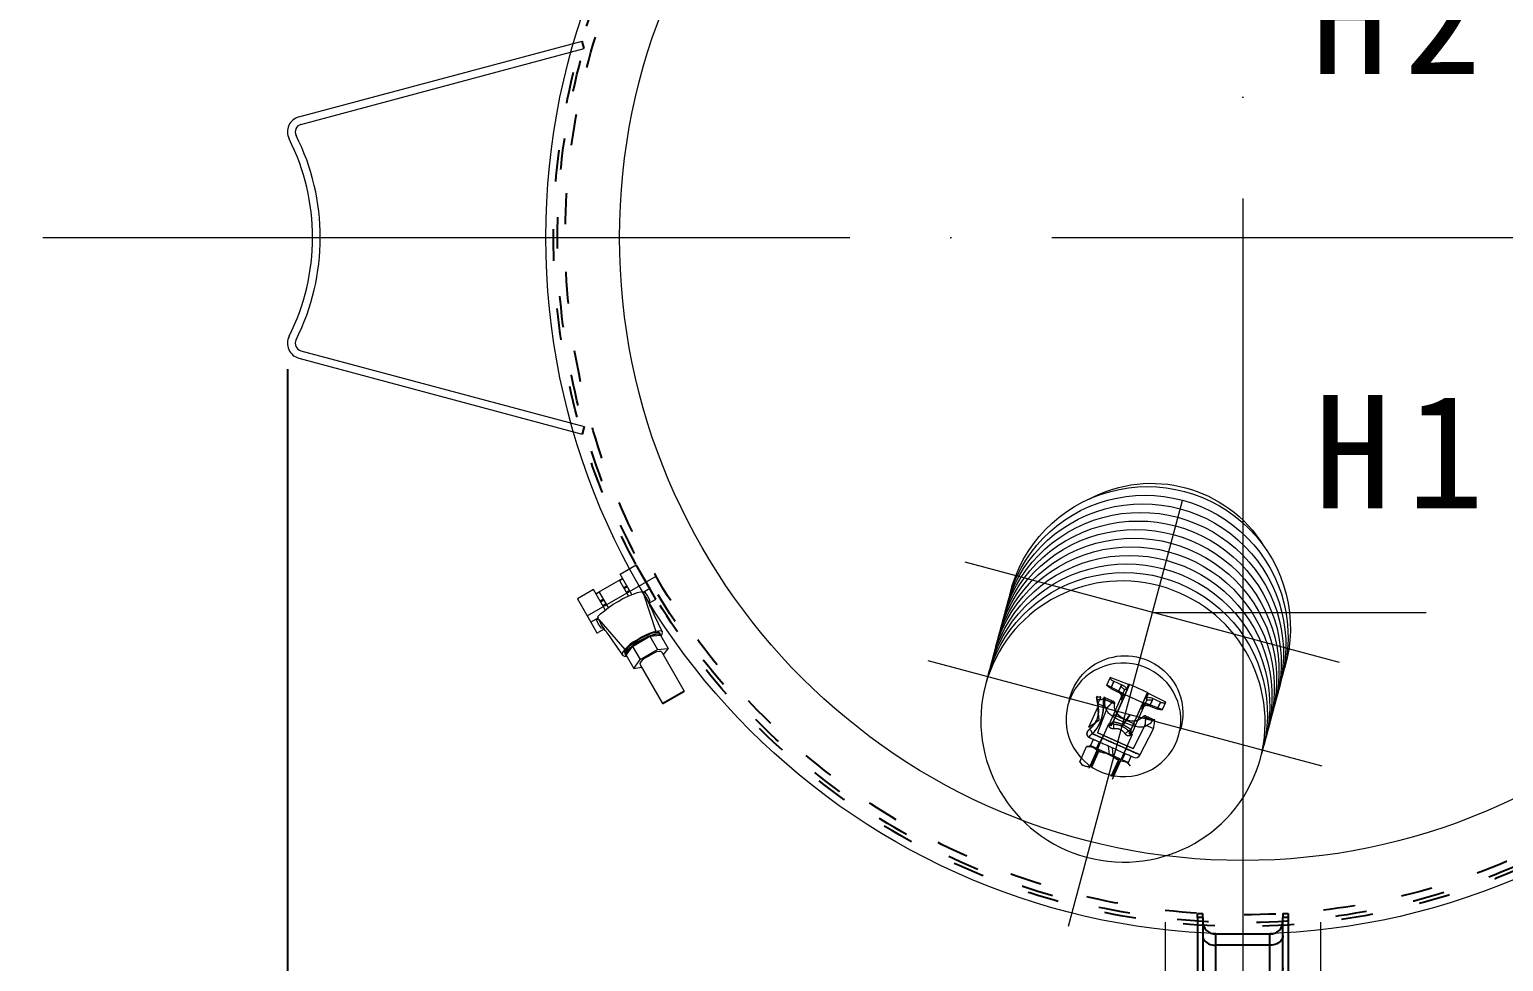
# Model space of a CAD drawing. Header units: millimetres. Extents: x 89051 to 218395, y -330386 to -125649.
# Drawn here: x 90001 to 90571, y -128764 to -128403 of the extents above; entities that cross this region are included whole.
import ezdxf

# ---------------------------------------------------------------- set-up
doc = ezdxf.new("R2010")
doc.units = ezdxf.units.MM
doc.header["$LTSCALE"] = 13
for name, pattern in [('1 实线', [0]), ('ACAD_ISO03W100', [1.18, 0.47, -0.71]), ('ACAD_ISO04W100', [30, 24, -3, 0, -3]), ('CENTER', [50.8, 31.75, -6.35, 6.35, -6.35]), ('HIDDEN', [9.525, 6.35, -3.175])]:
    doc.linetypes.add(name, pattern=pattern)
doc.layers.get('0').update_dxf_attribs({"color": 1, "linetype": 'CENTER'})
for name, color, linetype in [('CORE', 5, 'Continuous'), ('PDF_Visible (ANSI)', 7, 'Continuous'), ('PDF_Visible Narrow (ANSI)', 7, 'Continuous'), ('几何体', 7, 'Continuous'), ('粗实线', 4, 'Continuous')]:
    doc.layers.add(name, color=color, linetype=linetype)
doc.layers.add('图层1', color=1, linetype='CENTER', lineweight=13)
doc.layers.add('标注、文本', color=3, linetype='Continuous', lineweight=25)
doc.styles.get("Standard").update_dxf_attribs({"font": 'gbenor.shx', "bigfont": 'gbcbig.shx'})
doc.dimstyles.new('1-15', dxfattribs={"dimscale": 20, "dimtxt": 3.5, "dimasz": 2, "dimexe": 1.5, "dimexo": 0.5, "dimgap": 0.5, "dimtad": 1, "dimtoh": 1, "dimdec": 1, "dimdsep": 46, "dimtxsty": 'Standard', "dimcen": 2.5, "dimclrd": 3, "dimclre": 3, "dimclrt": 3, "dimadec": 0, "dimazin": 2, "dimtfac": 1, "dimtdec": 1, "dimtmove": 0, "dimatfit": 2, "dimfxl": 1, "dimarcsym": 0})

# ---------------------------------------------------------------- blocks, each defined once
blk = doc.blocks.new('*D520')
at = {"layer": 'Defpoints', "color": 0, "transparency": 16777216}
for p in [(89944.6, -128158.88), (90470.03, -128158.88), (90470.03, -128960.88)]:
    blk.add_point(p, dxfattribs=at)
at = {"layer": '标注、文本', "color": 3, "lineweight": -2, "transparency": 16777216}
for p, q in [((90460.03, -128158.88), (89914.6, -128158.88)), ((89944.6, -128920.88), (89944.6, -128198.88)), ((90460.03, -128960.88), (89914.6, -128960.88))]:
    blk.add_line(p, q, dxfattribs=at)
at = {"layer": '标注、文本', "color": 3, "transparency": 16777216}
for points in [[(89937.93, -128198.88), (89951.27, -128198.88), (89944.6, -128158.88)], [(89937.93, -128920.88), (89951.27, -128920.88), (89944.6, -128960.88)]]:
    blk.add_solid(points, dxfattribs=at)
at = {"layer": '标注、文本', "color": 3, "transparency": 16777216, "insert": (89899.6, -128559.88), "char_height": 70, "attachment_point": 5, "rotation": 90}
blk.add_mtext('802', dxfattribs=at)
blk = doc.blocks.new('*D521')
at = {"layer": 'Defpoints', "color": 0, "transparency": 16777216}
for p in [(90825.93, -128478.79), (90100.62, -128524.75), (90825.93, -129106.33)]:
    blk.add_point(p, dxfattribs=at)
at = {"layer": '标注、文本', "color": 3, "lineweight": -2, "transparency": 16777216}
for p, q in [((90825.93, -128488.79), (90825.93, -129136.33)), ((90100.62, -128534.75), (90100.62, -129136.33)), ((90140.62, -129106.33), (90785.93, -129106.33))]:
    blk.add_line(p, q, dxfattribs=at)
at = {"layer": '标注、文本', "color": 3, "transparency": 16777216}
for points in [[(90140.62, -129099.66), (90140.62, -129112.99), (90100.62, -129106.33)], [(90785.93, -129099.66), (90785.93, -129112.99), (90825.93, -129106.33)]]:
    blk.add_solid(points, dxfattribs=at)
at = {"layer": '标注、文本', "color": 3, "transparency": 16777216, "insert": (90463.27, -129061.33), "char_height": 70, "attachment_point": 5}
blk.add_mtext('725', dxfattribs=at)
blk = doc.blocks.new('*D527')
at = {"layer": 'Defpoints', "color": 0, "transparency": 16777216}
for p in [(90794.78, -128296.38), (90674.31, -128365.93), (90940.67, -128400.89), (90006.08, -128483.88), (90933.98, -128483.88)]:
    blk.add_point(p, dxfattribs=at)
at = {"layer": '标注、文本', "color": 3, "lineweight": -2, "transparency": 16777216}
for p, q in [((90803.44, -128291.38), (90909.88, -128229.93)), ((90943.98, -128483.88), (90977.93, -128483.88))]:
    blk.add_line(p, q, dxfattribs=at)
blk.add_arc((90470.03, -128483.88), 477.9, 4.797, 25.203, dxfattribs=at)
at = {"layer": '标注、文本', "color": 3, "transparency": 16777216}
for points in [[(90896.53, -128283.46), (90908.34, -128277.28), (90883.9, -128244.93)], [(90952.92, -128443.63), (90939.6, -128444.19), (90947.93, -128483.88)]]:
    blk.add_solid(points, dxfattribs=at)
at = {"layer": '标注、文本', "color": 3, "transparency": 16777216, "insert": (90975.11, -128348.54), "char_height": 70, "attachment_point": 5, "rotation": 285}
blk.add_mtext('30°', dxfattribs=at)
blk = doc.blocks.new('WRWEF RGERG')
at = {"layer": '几何体'}
for p, q in [((96038.29, -127924.02), (96038.29, -127922.02)), ((96096.7, -127922.02), (96038.29, -127922.02)), ((96096.7, -127924.02), (96096.7, -127922.02)), ((96096.7, -127922.02), (96098.29, -127922.02)), ((96098.29, -127922.02), (96098.29, -127924.02)), ((96096.7, -127924.02), (96038.29, -127924.02)), ((96055.79, -127929.02), (96055.79, -127950.02)), ((96073.53, -127950.02), (96073.53, -127929.02)), ((96086, -127929.02), (96073.53, -127929.02)), ((96086, -127950.02), (96086, -127929.02)), ((96090.29, -127929.02), (96086, -127929.02)), ((96090.29, -127950.02), (96090.29, -127929.02)), ((96096.7, -127924.02), (96098.29, -127924.02)), ((96059.27, -127944.52), (96059.27, -127934.52)), ((96069.27, -127934.52), (96069.27, -127944.52)), ((96073.53, -127950.02), (96086, -127950.02)), ((96086, -127950.02), (96090.29, -127950.02)), ((96038.29, -127955.02), (96096.7, -127955.02)), ((96038.29, -127957.02), (96038.29, -127955.02)), ((96096.7, -127957.02), (96038.29, -127957.02)), ((96096.7, -127957.02), (96096.7, -127955.02)), ((96098.29, -127955.02), (96096.7, -127955.02)), ((96098.29, -127957.02), (96096.7, -127957.02)), ((96098.29, -127955.02), (96098.29, -127957.02))]:
    blk.add_line(p, q, dxfattribs=at)
at = {"layer": '几何体', "flags": 128}
for points in [[(96077.26, -127924.02), (96076.73, -127924.07), (96076.21, -127924.22), (96075.71, -127924.47), (96075.24, -127924.81), (96074.82, -127925.24), (96074.44, -127925.74), (96074.12, -127926.31), (96073.86, -127926.94), (96073.68, -127927.61), (96073.56, -127928.3), (96073.53, -127929.02)], [(96089.74, -127924.02), (96089.21, -127924.07), (96088.68, -127924.22), (96088.18, -127924.47), (96087.72, -127924.81), (96087.29, -127925.24), (96086.91, -127925.74), (96086.59, -127926.31), (96086.34, -127926.94), (96086.15, -127927.61), (96086.04, -127928.3), (96086, -127929.02)], [(96077.26, -127955.02), (96076.73, -127954.96), (96076.21, -127954.81), (96075.71, -127954.56), (96075.24, -127954.22), (96074.82, -127953.79), (96074.44, -127953.29), (96074.12, -127952.72), (96073.86, -127952.09), (96073.68, -127951.42), (96073.56, -127950.73), (96073.53, -127950.02)], [(96089.74, -127955.02), (96089.21, -127954.96), (96088.68, -127954.81), (96088.18, -127954.56), (96087.72, -127954.22), (96087.29, -127953.79), (96086.91, -127953.29), (96086.59, -127952.72), (96086.34, -127952.09), (96086.15, -127951.42), (96086.04, -127950.73), (96086, -127950.02)]]:
    blk.add_lwpolyline(points, dxfattribs=at)
at = {"layer": '几何体'}
for centre, start, end in [((96095.29, -127929.02), 90, 180), ((96095.29, -127950.02), 180, 270)]:
    blk.add_arc(centre, 5, start, end, dxfattribs=at)
for points, knots in [([(96055.79, -127929.02), (96055.79, -127928.68), (96055.79, -127928.36), (96055.79, -127927.71), (96055.79, -127927.39), (96055.79, -127926.79), (96055.79, -127926.5), (96055.79, -127925.96), (96055.79, -127925.7), (96055.79, -127925.24), (96055.79, -127925.03), (96055.79, -127924.67), (96055.79, -127924.52), (96055.79, -127924.27), (96055.79, -127924.17), (96055.79, -127924.05), (96055.79, -127924.02), (96055.79, -127924.02)], [0, 0, 0, 0, 0.125, 0.125, 0.25, 0.25, 0.375, 0.375, 0.5, 0.5, 0.625, 0.625, 0.75, 0.75, 0.875, 0.875, 1, 1, 1, 1]), ([(96073.53, -127929.02), (96073.46, -127929.02), (96073.39, -127929.02), (96073.25, -127929.02), (96073.04, -127929.02), (96072.82, -127929.02), (96072.39, -127929.02), (96072.09, -127929.02), (96071.16, -127929.02), (96070.52, -127929.02), (96069.5, -127929.02), (96069.15, -127929.02), (96068.44, -127929.02), (96068.08, -127929.02), (96066.98, -127929.02), (96066.24, -127929.02), (96064.71, -127929.02), (96063.93, -127929.02), (96062.33, -127929.02), (96061.51, -127929.02), (96059.88, -127929.02), (96059.06, -127929.02), (96057.43, -127929.02), (96056.6, -127929.02), (96055.79, -127929.02)], [0, 0, 0, 0, 0.015625, 0.015625, 0.03125, 0.0625, 0.0625, 0.125, 0.125, 0.25, 0.25, 0.3125, 0.3125, 0.375, 0.375, 0.5, 0.5, 0.625, 0.625, 0.75, 0.75, 0.875, 0.875, 1, 1, 1, 1]), ([(96059.27, -127934.52), (96059.27, -127934.18), (96059.3, -127933.84), (96059.43, -127933.19), (96059.54, -127932.86), (96059.8, -127932.24), (96059.96, -127931.95), (96060.34, -127931.4), (96060.56, -127931.14), (96061.05, -127930.67), (96061.31, -127930.47), (96061.88, -127930.11), (96062.18, -127929.96), (96062.79, -127929.73), (96063.11, -127929.64), (96063.76, -127929.53), (96064.08, -127929.51), (96064.73, -127929.53), (96065.05, -127929.57), (96065.66, -127929.7), (96065.96, -127929.8), (96066.55, -127930.05), (96066.82, -127930.21), (96067.34, -127930.56), (96067.58, -127930.76), (96068.03, -127931.21), (96068.23, -127931.45), (96068.5, -127931.85), (96068.58, -127931.98), (96068.74, -127932.27), (96068.81, -127932.42), (96069, -127932.87), (96069.1, -127933.19), (96069.23, -127933.84), (96069.27, -127934.17), (96069.27, -127934.52)], [0, 0, 0, 0, 0.0625, 0.0625, 0.125, 0.125, 0.1875, 0.1875, 0.25, 0.25, 0.3125, 0.3125, 0.375, 0.375, 0.4375, 0.4375, 0.5, 0.5, 0.5625, 0.5625, 0.625, 0.625, 0.6875, 0.6875, 0.75, 0.75, 0.8125, 0.8125, 0.84375, 0.84375, 0.875, 0.875, 0.9375, 0.9375, 1, 1, 1, 1]), ([(96069.27, -127944.52), (96069.27, -127944.85), (96069.23, -127945.19), (96069.1, -127945.84), (96069, -127946.16), (96068.74, -127946.76), (96068.59, -127947.05), (96068.23, -127947.58), (96068.02, -127947.83), (96067.58, -127948.27), (96067.33, -127948.48), (96066.81, -127948.83), (96066.54, -127948.98), (96065.96, -127949.23), (96065.66, -127949.33), (96065.04, -127949.46), (96064.73, -127949.5), (96064.09, -127949.52), (96063.76, -127949.5), (96063.12, -127949.39), (96062.8, -127949.31), (96062.33, -127949.13), (96062.18, -127949.06), (96061.88, -127948.91), (96061.74, -127948.83), (96061.32, -127948.57), (96061.05, -127948.36), (96060.56, -127947.89), (96060.35, -127947.64), (96059.97, -127947.09), (96059.8, -127946.79), (96059.54, -127946.17), (96059.44, -127945.85), (96059.3, -127945.19), (96059.27, -127944.85), (96059.27, -127944.52)], [0, 0, 0, 0, 0.0625, 0.0625, 0.125, 0.125, 0.1875, 0.1875, 0.25, 0.25, 0.3125, 0.3125, 0.375, 0.375, 0.4375, 0.4375, 0.5, 0.5, 0.5625, 0.5625, 0.625, 0.625, 0.65625, 0.65625, 0.6875, 0.6875, 0.75, 0.75, 0.8125, 0.8125, 0.875, 0.875, 0.9375, 0.9375, 1, 1, 1, 1]), ([(96055.79, -127950.02), (96056.61, -127950.02), (96057.42, -127950.02), (96059.04, -127950.02), (96059.86, -127950.02), (96061.49, -127950.02), (96062.31, -127950.02), (96063.91, -127950.02), (96064.69, -127950.02), (96066.22, -127950.02), (96066.97, -127950.02), (96068.07, -127950.02), (96068.43, -127950.02), (96069.14, -127950.02), (96069.49, -127950.02), (96071.19, -127950.02), (96072.43, -127950.02), (96073.53, -127950.02)], [0, 0, 0, 0, 0.125, 0.125, 0.25, 0.25, 0.375, 0.375, 0.5, 0.5, 0.625, 0.625, 0.6875, 0.6875, 0.75, 0.75, 1, 1, 1, 1]), ([(96055.79, -127955.02), (96055.79, -127955.02), (96055.79, -127954.98), (96055.79, -127954.89), (96055.79, -127954.85), (96055.79, -127954.76), (96055.79, -127954.7), (96055.79, -127954.51), (96055.79, -127954.36), (96055.79, -127954), (96055.79, -127953.79), (96055.79, -127953.33), (96055.79, -127953.08), (96055.79, -127952.67), (96055.79, -127952.53), (96055.79, -127952.24), (96055.79, -127952.1), (96055.79, -127951.64), (96055.79, -127951.33), (96055.79, -127950.68), (96055.79, -127950.35), (96055.79, -127950.02)], [0, 0, 0, 0, 0.125, 0.125, 0.1875, 0.1875, 0.25, 0.25, 0.375, 0.375, 0.5, 0.5, 0.625, 0.625, 0.6875, 0.6875, 0.75, 0.75, 0.875, 0.875, 1, 1, 1, 1])]:
    blk.add_open_spline(points, degree=3, knots=knots, dxfattribs=at)

msp = doc.modelspace()

# ---------------------------------------------------------------- linework, layer by layer
at = {"color": 7, "linetype": '1 实线', "lineweight": 0}
for p, q in [((90105.06, -128437.2), (90214.54, -128407.87)), ((90105.84, -128440.1), (90215.32, -128410.77)), ((90105.84, -128527.65), (90215.32, -128556.98)), ((90105.06, -128530.55), (90214.54, -128559.88)), ((90440.03, -128748.68), (90440.03, -128960.88)), ((90500.03, -128748.68), (90500.03, -128960.88))]:
    msp.add_line(p, q, dxfattribs=at)
at = {"color": 7, "linetype": 'HIDDEN', "lineweight": 0}
for p, q in [((90424.02, -128660.36), (90417.33, -128656.95)), ((90418.97, -128658.27), (90420.18, -128655.55)), ((90426.23, -128656.84), (90419.85, -128671.17)), ((90422.81, -128657.54), (90421.95, -128659.46)), ((90423.27, -128656.85), (90422.81, -128657.54)), ((90422.81, -128657.54), (90423.14, -128657.72)), ((90423.14, -128657.72), (90423.44, -128657.92)), ((90423.44, -128657.92), (90423.7, -128658.14)), ((90423.7, -128658.14), (90423.91, -128658.37)), ((90423.91, -128658.37), (90424.06, -128658.6)), ((90424.06, -128658.6), (90424.15, -128658.82)), ((90424.15, -128658.82), (90424.18, -128659.03)), ((90414.64, -128662.72), (90413.99, -128664.17)), ((90413.99, -128664.17), (90417.6, -128665.77)), ((90416.09, -128662.14), (90419.45, -128663.63)), ((90416.64, -128661.84), (90416.57, -128661.81)), ((90416.84, -128662.64), (90420.45, -128664.25)), ((90420.11, -128663.39), (90420.01, -128663.35)), ((90424.51, -128660.83), (90420.97, -128668.78)), ((90421.95, -128659.46), (90421.83, -128659.78)), ((90421.95, -128659.46), (90422.28, -128659.64)), ((90422.28, -128659.64), (90422.58, -128659.84)), ((90422.58, -128659.84), (90422.85, -128660.06)), ((90422.85, -128660.06), (90423.06, -128660.29)), ((90422.95, -128662.76), (90424.02, -128660.36)), ((90423.06, -128660.29), (90423.21, -128660.52)), ((90423.21, -128660.52), (90423.3, -128660.75)), ((90423.32, -128660.96), (90423.28, -128661.14)), ((90423.3, -128660.75), (90423.32, -128660.96)), ((90424.18, -128659.03), (90424.13, -128659.22)), ((90431.36, -128663.88), (90424.51, -128660.83)), ((90433.18, -128659.93), (90426.8, -128674.26)), ((90431.36, -128663.88), (90427.82, -128671.83)), ((90430.97, -128666.33), (90432.04, -128663.93)), ((90439.05, -128666.62), (90432.04, -128663.93)), ((90432.81, -128663.08), (90432.92, -128662.93)), ((90432.92, -128662.93), (90433.09, -128662.8)), ((90433.09, -128662.8), (90433.32, -128662.72)), ((90433.32, -128662.72), (90433.59, -128662.68)), ((90433.59, -128662.68), (90433.91, -128662.68)), ((90433.91, -128662.68), (90434.24, -128662.73)), ((90434.09, -128664.87), (90434.95, -128662.94)), ((90434.24, -128662.73), (90434.6, -128662.82)), ((90434.6, -128662.82), (90434.95, -128662.94)), ((90434.95, -128662.94), (90435.15, -128662.14)), ((90438.18, -128663.57), (90436.98, -128666.28)), ((90410.49, -128673.28), (90413.94, -128665.51)), ((90417.6, -128665.7), (90413.84, -128675.48)), ((90414.55, -128670.43), (90413.94, -128665.51)), ((90418.7, -128671.43), (90420.77, -128666.77)), ((90419.85, -128671.17), (90421.33, -128667.84)), ((90420.97, -128668.78), (90427.82, -128671.83)), ((90431.54, -128669.19), (90435.15, -128670.8)), ((90431.96, -128665.01), (90432.07, -128664.85)), ((90432.07, -128664.85), (90432.24, -128664.73)), ((90432.24, -128664.73), (90432.46, -128664.64)), ((90432.5, -128668.91), (90432.41, -128668.86)), ((90432.46, -128664.64), (90432.74, -128664.6)), ((90432.67, -128669.52), (90436.03, -128671.01)), ((90432.74, -128664.6), (90433.05, -128664.6)), ((90433.05, -128664.6), (90433.39, -128664.65)), ((90433.39, -128664.65), (90433.74, -128664.74)), ((90433.74, -128664.74), (90434.09, -128664.87)), ((90433.93, -128665.17), (90434.09, -128664.87)), ((90418.11, -128672.14), (90410.46, -128689.31)), ((90410.49, -128673.28), (90414.55, -128670.43)), ((90419.16, -128672.72), (90419.85, -128671.17)), ((90426.11, -128675.82), (90426.8, -128674.26)), ((90426.8, -128674.26), (90428.28, -128670.95)), ((90427.38, -128675.29), (90429.48, -128670.56)), ((90427.61, -128681.62), (90432.37, -128672.28)), ((90432.32, -128672.33), (90435.52, -128673.75)), ((90435.95, -128670.44), (90435.87, -128670.41)), ((90414.53, -128679.07), (90413.47, -128681.45)), ((90416.02, -128676.46), (90414.8, -128679.2)), ((90419.6, -128693.37), (90427.24, -128676.21)), ((90424.21, -128683.39), (90425.43, -128680.64)), ((90414.43, -128682.39), (90411.54, -128688.89)), ((90413.88, -128681.63), (90414.43, -128682.39)), ((90414.43, -128682.39), (90416.16, -128683.16)), ((90419.19, -128692.3), (90422.08, -128685.8)), ((90420.52, -128685.1), (90422.08, -128685.8)), ((90422.08, -128685.8), (90423.02, -128685.7)), ((90423.43, -128685.88), (90424.49, -128683.51)), ((90427.71, -128684.94), (90427.71, -128684.94))]:
    msp.add_line(p, q, dxfattribs=at)
at = {"color": 7, "linetype": 'Continuous', "lineweight": 15}
for p, q in [((90417.46, -128657.01), (90418.69, -128654.24)), ((90418.69, -128654.24), (90418.76, -128654.07)), ((90425.8, -128656.77), (90418.76, -128654.07)), ((90420.18, -128655.55), (90418.97, -128658.27)), ((90418.97, -128658.27), (90421.83, -128659.78)), ((90420.18, -128655.55), (90423.27, -128656.85)), ((90421.95, -128659.46), (90422.81, -128657.54)), ((90422.81, -128657.54), (90423.27, -128656.85)), ((90422.81, -128657.54), (90423.14, -128657.72)), ((90423.14, -128657.72), (90423.44, -128657.92)), ((90423.44, -128657.92), (90423.7, -128658.14)), ((90423.7, -128658.14), (90423.91, -128658.37)), ((90423.91, -128658.37), (90424.06, -128658.6)), ((90424.06, -128658.6), (90424.15, -128658.82)), ((90424.15, -128658.82), (90424.18, -128659.03)), ((90425.8, -128656.77), (90425, -128658.59)), ((90414.72, -128662.55), (90414.64, -128662.72)), ((90416.11, -128662.1), (90416.09, -128662.14)), ((90416.64, -128661.84), (90416.57, -128661.81)), ((90416.64, -128661.84), (90420.11, -128663.39)), ((90420.45, -128664.25), (90416.84, -128662.64)), ((90420.77, -128666.77), (90424.13, -128659.22)), ((90421.83, -128659.78), (90421.95, -128659.46)), ((90421.95, -128659.46), (90422.28, -128659.64)), ((90422.28, -128659.64), (90422.58, -128659.84)), ((90422.58, -128659.84), (90422.85, -128660.06)), ((90422.85, -128660.06), (90423.06, -128660.29)), ((90423.06, -128660.29), (90423.21, -128660.52)), ((90423.21, -128660.52), (90423.3, -128660.75)), ((90423.32, -128660.96), (90423.28, -128661.14)), ((90423.3, -128660.75), (90423.32, -128660.96)), ((90424.18, -128659.03), (90424.13, -128659.22)), ((90429.48, -128670.56), (90432.81, -128663.08)), ((90433.51, -128660.21), (90432.7, -128662.02)), ((90432.81, -128663.08), (90432.92, -128662.93)), ((90432.92, -128662.93), (90433.09, -128662.8)), ((90433.09, -128662.8), (90433.32, -128662.72)), ((90433.32, -128662.72), (90433.59, -128662.68)), ((90440.23, -128663.63), (90433.51, -128660.21)), ((90433.59, -128662.68), (90433.91, -128662.68)), ((90433.91, -128662.68), (90434.24, -128662.73)), ((90434.95, -128662.94), (90434.09, -128664.87)), ((90434.24, -128662.73), (90434.6, -128662.82)), ((90434.6, -128662.82), (90434.95, -128662.94)), ((90435.15, -128662.14), (90434.95, -128662.94)), ((90438.18, -128663.57), (90435.15, -128662.14)), ((90436.98, -128666.28), (90438.18, -128663.57)), ((90440.15, -128663.8), (90438.92, -128666.57)), ((90440.15, -128663.8), (90440.23, -128663.63)), ((90435.15, -128670.8), (90431.54, -128669.19)), ((90431.96, -128665.01), (90432.07, -128664.85)), ((90432.07, -128664.85), (90432.24, -128664.73)), ((90432.24, -128664.73), (90432.46, -128664.64)), ((90432.41, -128668.86), (90435.87, -128670.41)), ((90432.46, -128664.64), (90432.74, -128664.6)), ((90432.74, -128664.6), (90433.05, -128664.6)), ((90433.05, -128664.6), (90433.39, -128664.65)), ((90433.39, -128664.65), (90433.74, -128664.74)), ((90433.74, -128664.74), (90434.09, -128664.87)), ((90434.09, -128664.87), (90433.93, -128665.17)), ((90436.98, -128666.28), (90433.93, -128665.17)), ((90430.27, -128684.1), (90435.57, -128673.7)), ((90435.95, -128670.44), (90435.87, -128670.41)), ((90406.97, -128686.73), (90409.63, -128680.76)), ((90411.48, -128680.56), (90409.63, -128680.76)), ((90412.15, -128678.02), (90411.1, -128680.39)), ((90411.1, -128680.39), (90418.45, -128683.67)), ((90418.45, -128683.67), (90418.14, -128680.68)), ((90419.51, -128681.29), (90419.82, -128684.28)), ((90406.97, -128686.73), (90408.07, -128688.24)), ((90411.19, -128688.61), (90413.85, -128682.64)), ((90419.82, -128684.28), (90418.45, -128683.67)), ((90419.63, -128692.37), (90422.29, -128686.39)), ((90419.82, -128684.28), (90425.8, -128686.94)), ((90426.51, -128688.27), (90425.41, -128686.77)), ((90425.8, -128686.94), (90426.86, -128684.56))]:
    msp.add_line(p, q, dxfattribs=at)
at = {"color": 8, "linetype": 'Continuous', "lineweight": 15}
for p, q in [((90421.33, -128667.84), (90426.23, -128656.84)), ((90428.28, -128670.95), (90433.18, -128659.93))]:
    msp.add_line(p, q, dxfattribs=at)
at = {"color": 7, "linetype": '1 实线', "lineweight": 0}
for radius in [269.5, 241]:
    msp.add_circle((90470.03, -128483.88), radius, dxfattribs=at)
for centre, radius, start, end in [((90106.62, -128443), 6, 105, 206.6929), ((90106.62, -128443), 3, 105, 206.6929), ((90025.32, -128483.88), 85, 333.3071, 26.6929), ((90025.32, -128483.88), 88, 333.3071, 26.6929), ((90106.62, -128524.75), 6, 153.3071, 255), ((90106.62, -128524.75), 3, 153.3071, 255)]:
    msp.add_arc(centre, radius, start, end, dxfattribs=at)
at = {"color": 7, "linetype": 'Continuous', "lineweight": 15}
for centre, radius, start, end in [((90425.87, -128657.77), 1, 69.1944, 93.9344), ((90401.97, -128720.68), 68.3, 62.8056, 69.1944), ((90414.21, -128660.28), 2.33, 254.2545, 282.6116), ((90432.72, -128660.82), 1, 38.0656, 62.8056), ((90409.06, -128676.37), 2.86, 11.276, 53.7202), ((90412.11, -128675.81), 2, 232.5294, 246), ((90428.53, -128683.12), 2, 245.9999, 332.7374)]:
    msp.add_arc(centre, radius, start, end, dxfattribs=at)
at = {"color": 7, "linetype": 'HIDDEN', "lineweight": 0}
for centre, radius, start, end in [((90414.21, -128660.28), 2.33, 254.2545, 282.6116), ((90424.92, -128659.92), 1, 206.357, 246), ((90431.77, -128662.97), 1, 246, 285.643), ((90420.57, -128669.69), 1, 66, 156), ((90409.06, -128676.37), 2.86, 11.276, 53.7202), ((90450.37, -128611.98), 68.3, 241.8525, 242.8056), ((90419.61, -128671.83), 1, 156, 242.8056), ((90414.92, -128672.96), 5.25, 349.5748, 19.9518), ((90428.77, -128679.13), 5.25, 112.0482, 142.4252), ((90426.46, -128674.88), 1, 249.1944, 336), ((90450.37, -128611.98), 68.3, 249.1944, 250.1516), ((90427.42, -128672.74), 1, 336, 66)]:
    msp.add_arc(centre, radius, start, end, dxfattribs=at)
at = {"color": 7, "linetype": '1 实线', "lineweight": 0, "extrusion": (0, 0, -1)}
for centre, major_axis, ratio, start_param, end_param in [((90435.03, -128628.88), (-48.78, 13.07), 0.987688, 7.090375, 8.617588), ((90433.49, -128634.61), (-53.13, 14.24), 0.987688, 6.251503, 9.45646), ((90431.71, -128641.26), (-53.13, 14.24), 0.987688, 6.251503, 9.45646), ((90432.6, -128637.94), (-53.13, 14.24), 0.987688, 6.251503, 9.45646), ((90429.93, -128647.91), (-53.13, 14.24), 0.987688, 6.251503, 9.45646), ((90430.82, -128644.58), (-53.13, 14.24), 0.987688, 6.251503, 9.45646), ((90429.04, -128651.23), (-53.13, 14.24), 0.987688, 6.251503, 9.45646), ((90427.26, -128657.88), (-53.13, 14.24), 0.987688, 6.251503, 9.45646), ((90428.15, -128654.56), (-53.13, 14.24), 0.987688, 6.251503, 9.45646), ((90425.48, -128664.53), (-53.13, 14.24), 0.987688, 6.251503, 9.45646), ((90426.37, -128661.21), (-53.13, 14.24), 0.987688, 6.251503, 9.45646), ((90424.59, -128667.85), (-53.13, 14.24), 0.987688, 6.252151, 9.455812), ((90424.65, -128667.63), (-21.47, 5.75), 0.987515, 6.216989, 9.490974)]:
    msp.add_ellipse(centre, major_axis=major_axis, ratio=ratio, start_param=start_param, end_param=end_param, dxfattribs=at)
for centre, major_axis, ratio in [((90423.71, -128671.11), (-53.13, 14.24), 0.987688), ((90423.89, -128670.44), (-21.47, 5.75), 0.987515)]:
    msp.add_ellipse(centre, major_axis=major_axis, ratio=ratio, dxfattribs=at)
at = {"color": 7, "linetype": 'Continuous', "lineweight": 15}
for centre, start_param, end_param in [((90419.28, -128657.82), 1.570796, 1.571747), ((90437.1, -128665.75), 4.711438, 4.712389)]:
    msp.add_ellipse(centre, major_axis=(1.63, 3.65), ratio=0.5, start_param=start_param, end_param=end_param, dxfattribs=at)
for points, knots in [([(90418.97, -128658.27), (90418.78, -128658.15), (90418.4, -128657.93), (90417.94, -128657.55), (90417.63, -128657.23), (90417.48, -128657.04), (90417.46, -128657.02), (90417.45, -128657.01)], [0, 0, 0, 0, 0.212122, 0.424388, 0.632518, 0.834235, 1, 1, 1, 1]), ([(90418.69, -128654.24), (90418.68, -128654.3), (90418.68, -128654.42), (90418.92, -128654.74), (90419.32, -128655.09), (90419.78, -128655.38), (90420.08, -128655.51), (90420.18, -128655.55)], [0, 0, 0, 0, 0.226703, 0.453689, 0.674639, 0.893771, 1, 1, 1, 1]), ([(90423.27, -128656.85), (90423.52, -128656.97), (90424.02, -128657.22), (90424.6, -128657.69), (90424.91, -128658.1), (90425.04, -128658.41), (90425.01, -128658.54), (90425, -128658.59)], [0, 0, 0, 0, 0.272264, 0.543354, 0.806307, 0.917665, 1, 1, 1, 1]), ([(90425, -128658.59), (90424.98, -128658.59), (90424.84, -128658.6), (90424.6, -128658.67), (90424.31, -128658.89), (90424.19, -128659.11), (90424.13, -128659.22)], [0, 0, 0, 0, 0.05344, 0.349924, 0.66436, 1, 1, 1, 1]), ([(90410.75, -128674.07), (90411.32, -128673.57), (90412.35, -128672.67), (90413.6, -128670.73), (90414.18, -128668.63), (90414.25, -128666.43), (90413.97, -128664.23), (90413.71, -128663.1), (90413.58, -128662.51)], [0, 0, 0, 0, 0.182869, 0.330834, 0.479144, 0.627187, 0.808681, 1, 1, 1, 1]), ([(90416.11, -128662.1), (90416.14, -128662.63), (90416.21, -128663.87), (90416.16, -128666.23), (90415.78, -128668.87), (90414.96, -128671.39), (90413.58, -128673.84), (90412.47, -128675.12), (90411.87, -128675.81)], [0, 0, 0, 0, 0.139514, 0.3243, 0.481762, 0.645733, 0.808421, 1, 1, 1, 1]), ([(90415.14, -128661.51), (90415.04, -128661.55), (90414.71, -128661.69), (90414.16, -128661.69), (90413.79, -128661.53), (90413.64, -128661.46)], [0, 0, 0, 0, 0.216465, 0.685811, 1, 1, 1, 1]), ([(90416.09, -128662.14), (90415.98, -128662.25), (90415.77, -128662.5), (90415.26, -128662.71), (90414.86, -128662.71), (90414.64, -128662.72)], [0, 0, 0, 0, 0.292573, 0.614726, 1, 1, 1, 1]), ([(90415.16, -128661.55), (90415.15, -128661.57), (90415.13, -128661.61), (90414.91, -128662.12), (90414.75, -128662.48), (90414.72, -128662.55)], [0, 0, 0, 0, 0.4993083, 0.9062927, 1, 1, 1, 1]), ([(90416.57, -128661.81), (90416.52, -128661.8), (90416.42, -128661.79), (90416.26, -128661.9), (90416.16, -128662.04), (90416.11, -128662.1)], [0, 0, 0, 0, 0.366385, 0.73366, 1, 1, 1, 1]), ([(90416.84, -128662.64), (90416.85, -128662.53), (90416.87, -128662.32), (90416.82, -128662.06), (90416.74, -128661.9), (90416.67, -128661.86), (90416.64, -128661.84)], [0, 0, 0, 0, 0.271472, 0.541974, 0.837873, 1, 1, 1, 1]), ([(90423.94, -128671.33), (90422.83, -128670.82), (90421.16, -128670.04), (90419.27, -128668.85), (90418.09, -128667.84), (90417.23, -128666.66), (90416.76, -128665.28), (90416.67, -128663.91), (90416.79, -128662.99), (90416.84, -128662.64)], [0, 0, 0, 0, 0.261736, 0.392969, 0.524295, 0.655604, 0.786629, 0.918439, 1, 1, 1, 1]), ([(90420.11, -128663.39), (90420.18, -128663.44), (90420.32, -128663.54), (90420.45, -128663.86), (90420.45, -128664.12), (90420.45, -128664.25)], [0, 0, 0, 0, 0.3698867, 0.7034555, 1, 1, 1, 1]), ([(90431.54, -128669.19), (90431.21, -128669.51), (90430.37, -128670.31), (90428.8, -128671), (90426.88, -128671.04), (90424.93, -128670.51), (90423.15, -128669.63), (90421.7, -128668.48), (90420.73, -128667.03), (90420.39, -128665.56), (90420.43, -128664.59), (90420.45, -128664.25)], [0, 0, 0, 0, 0.089615, 0.221363, 0.348002, 0.468039, 0.583548, 0.696763, 0.813445, 0.935236, 1, 1, 1, 1]), ([(90423.17, -128661.53), (90423.17, -128661.37), (90423.18, -128661.01), (90422.85, -128660.52), (90422.38, -128660.09), (90422, -128659.87), (90421.83, -128659.78)], [0, 0, 0, 0, 0.231812, 0.512298, 0.79357, 1, 1, 1, 1]), ([(90432.7, -128662.02), (90432.74, -128661.97), (90432.85, -128661.83), (90433.27, -128661.73), (90433.92, -128661.73), (90434.62, -128661.91), (90435.03, -128662.09), (90435.15, -128662.14)], [0, 0, 0, 0, 0.0997822, 0.2577358, 0.5631336, 0.8761849, 1, 1, 1, 1]), ([(90432.81, -128663.08), (90432.85, -128662.96), (90432.94, -128662.73), (90432.91, -128662.37), (90432.8, -128662.14), (90432.72, -128662.04), (90432.7, -128662.02)], [0, 0, 0, 0, 0.33564, 0.650076, 0.94656, 1, 1, 1, 1]), ([(90438.18, -128663.57), (90438.39, -128663.66), (90438.8, -128663.83), (90439.39, -128663.94), (90439.84, -128663.95), (90440.09, -128663.89), (90440.14, -128663.83), (90440.15, -128663.8)], [0, 0, 0, 0, 0.219315, 0.438629, 0.657824, 0.877172, 1, 1, 1, 1]), ([(90431.54, -128669.19), (90431.63, -128669.11), (90431.79, -128668.96), (90432.06, -128668.84), (90432.27, -128668.82), (90432.38, -128668.85), (90432.41, -128668.86)], [0, 0, 0, 0, 0.267328, 0.533113, 0.842483, 1, 1, 1, 1]), ([(90433.93, -128665.17), (90433.71, -128665.1), (90433.27, -128664.96), (90432.63, -128664.91), (90432.1, -128665.01), (90431.85, -128665.22), (90431.73, -128665.31)], [0, 0, 0, 0, 0.260672, 0.521157, 0.787349, 1, 1, 1, 1]), ([(90438.92, -128666.57), (90438.91, -128666.57), (90438.89, -128666.57), (90438.62, -128666.59), (90438.14, -128666.56), (90437.57, -128666.48), (90437.17, -128666.35), (90436.98, -128666.28)], [0, 0, 0, 0, 0.15553, 0.390958, 0.598532, 0.800532, 1, 1, 1, 1]), ([(90435.15, -128670.8), (90434.79, -128671.21), (90433.92, -128672.19), (90432.31, -128673.13), (90430.27, -128673.4), (90427.86, -128672.92), (90425.67, -128672.09), (90424.32, -128671.5), (90423.94, -128671.33)], [0, 0, 0, 0, 0.128291, 0.306114, 0.486238, 0.683626, 0.910693, 1, 1, 1, 1]), ([(90435.87, -128670.41), (90435.82, -128670.4), (90435.7, -128670.37), (90435.46, -128670.49), (90435.27, -128670.66), (90435.17, -128670.77), (90435.15, -128670.8)], [0, 0, 0, 0, 0.311905, 0.623821, 0.931284, 1, 1, 1, 1]), ([(90435.54, -128673.69), (90435.54, -128673.69), (90435.54, -128673.7), (90435.61, -128673.04), (90435.76, -128672.06), (90435.96, -128671.29), (90436.03, -128671.01)], [0, 0, 0, 0, 0.199016, 0.505149, 0.821936, 1, 1, 1, 1]), ([(90436.03, -128671.01), (90436.05, -128670.93), (90436.09, -128670.75), (90436.06, -128670.55), (90436, -128670.47), (90435.95, -128670.44), (90435.95, -128670.44)], [0, 0, 0, 0, 0.309294, 0.618055, 0.94119, 1, 1, 1, 1]), ([(90409.63, -128680.76), (90410.08, -128680.73), (90410.99, -128680.68), (90412.15, -128681.03), (90413.11, -128681.7), (90413.6, -128682.32), (90413.85, -128682.64)], [0, 0, 0, 0, 0.264604, 0.534947, 0.765343, 1, 1, 1, 1]), ([(90410.5, -128677.18), (90410.53, -128677.19), (90410.64, -128677.23), (90410.77, -128677.31), (90410.87, -128677.38), (90410.9, -128677.4)], [0, 0, 0, 0, 0.208467, 0.750038, 1, 1, 1, 1]), ([(90427.6, -128684.89), (90427.59, -128684.89), (90427.59, -128684.89), (90426.53, -128684.42), (90424.84, -128683.66), (90422.66, -128682.7), (90420.61, -128681.78), (90418.43, -128680.81), (90416.58, -128679.99), (90414.88, -128679.23), (90413.66, -128678.69), (90412.64, -128678.23), (90411.68, -128677.8), (90411.13, -128677.56), (90411.31, -128677.64), (90411.32, -128677.65)], [0, 0, 0, 0, 0.083522, 0.193798, 0.292408, 0.3841, 0.476004, 0.519801, 0.621136, 0.679781, 0.738475, 0.802606, 0.866782, 0.994951, 1, 1, 1, 1]), ([(90411.19, -128688.61), (90410.74, -128688.64), (90409.83, -128688.69), (90408.67, -128688.34), (90407.71, -128687.67), (90407.22, -128687.05), (90406.97, -128686.73)], [0, 0, 0, 0, 0.264604, 0.534947, 0.765343, 1, 1, 1, 1]), ([(90413.85, -128682.64), (90414.97, -128682.84), (90416.86, -128683.18), (90419.36, -128684.29), (90421.04, -128685.37), (90421.97, -128686.14), (90422.29, -128686.39)], [0, 0, 0, 0, 0.363593, 0.612792, 0.86871, 1, 1, 1, 1]), ([(90422.29, -128686.39), (90422.74, -128686.37), (90423.65, -128686.32), (90424.81, -128686.67), (90425.77, -128687.34), (90426.26, -128687.96), (90426.51, -128688.27)], [0, 0, 0, 0, 0.264604, 0.534947, 0.765343, 1, 1, 1, 1])]:
    msp.add_open_spline(points, degree=3, knots=knots, dxfattribs=at)
at = {"color": 7, "linetype": 'HIDDEN', "lineweight": 0}
for points, knots in [([(90424.13, -128659.22), (90424.19, -128659.11), (90424.31, -128658.89), (90424.6, -128658.67), (90424.84, -128658.6), (90424.98, -128658.59), (90425, -128658.59)], [0, 0, 0, 0, 0.33564, 0.650076, 0.94656, 1, 1, 1, 1]), ([(90413.58, -128662.51), (90413.66, -128662.86), (90413.87, -128663.77), (90414.15, -128665.45), (90414.23, -128667.24), (90414.11, -128668.91), (90413.57, -128670.78), (90412.34, -128672.68), (90411.32, -128673.57), (90410.75, -128674.07)], [0, 0, 0, 0, 0.120329, 0.314072, 0.419625, 0.529073, 0.673506, 0.818062, 1, 1, 1, 1]), ([(90411.87, -128675.81), (90412.47, -128675.13), (90413.57, -128673.87), (90414.93, -128671.46), (90415.68, -128669.22), (90416.03, -128667.19), (90416.21, -128665.07), (90416.18, -128663.32), (90416.13, -128662.35), (90416.11, -128662.1)], [0, 0, 0, 0, 0.190655, 0.349569, 0.509461, 0.622936, 0.736509, 0.93138, 1, 1, 1, 1]), ([(90413.63, -128661.49), (90413.63, -128661.49), (90413.67, -128661.36), (90413.47, -128661.67), (90413.55, -128662.28), (90413.58, -128662.51)], [0, 0, 0, 0, 0.001457, 0.625597, 1, 1, 1, 1]), ([(90419.45, -128663.63), (90419.22, -128663.93), (90418.67, -128664.65), (90417.96, -128665.38), (90417.56, -128665.78), (90417.61, -128665.73), (90417.62, -128665.71)], [0, 0, 0, 0, 0.232525, 0.561446, 0.891546, 1, 1, 1, 1]), ([(90419.45, -128663.63), (90419.51, -128663.56), (90419.62, -128663.42), (90419.81, -128663.32), (90419.94, -128663.31), (90420, -128663.34), (90420.01, -128663.35)], [0, 0, 0, 0, 0.302487, 0.604177, 0.927744, 1, 1, 1, 1]), ([(90422.95, -128662.76), (90422.96, -128662.69), (90422.99, -128662.37), (90423.05, -128661.82), (90423.2, -128661.36), (90423.28, -128661.14)], [0, 0, 0, 0, 0.136344, 0.586577, 1, 1, 1, 1]), ([(90423.28, -128661.14), (90423.2, -128661.36), (90423.05, -128661.82), (90422.99, -128662.37), (90422.96, -128662.69), (90422.95, -128662.76)], [0, 0, 0, 0, 0.413423, 0.863656, 1, 1, 1, 1]), ([(90422.95, -128662.76), (90423.07, -128662.48), (90423.24, -128662.05), (90423.19, -128661.66), (90423.17, -128661.53)], [0, 0, 0, 0, 0.662203, 1, 1, 1, 1]), ([(90423.24, -128661.53), (90423.24, -128661.44), (90423.22, -128661.23), (90423.28, -128661.14), (90423.31, -128661.09)], [0, 0, 0, 0, 0.437675, 1, 1, 1, 1]), ([(90432.7, -128662.02), (90432.72, -128662.04), (90432.8, -128662.14), (90432.91, -128662.37), (90432.94, -128662.73), (90432.85, -128662.96), (90432.81, -128663.08)], [0, 0, 0, 0, 0.05344, 0.349924, 0.66436, 1, 1, 1, 1]), ([(90431.96, -128665.01), (90431.84, -128665.21), (90431.6, -128665.63), (90431.24, -128666.04), (90431.02, -128666.28), (90430.97, -128666.33)], [0, 0, 0, 0, 0.4134228, 0.8636555, 1, 1, 1, 1]), ([(90430.97, -128666.33), (90431.02, -128666.28), (90431.24, -128666.04), (90431.6, -128665.63), (90431.84, -128665.21), (90431.96, -128665.01)], [0, 0, 0, 0, 0.1363445, 0.5865772, 1, 1, 1, 1]), ([(90431.73, -128665.31), (90431.69, -128665.33), (90431.4, -128665.52), (90431.17, -128665.91), (90431, -128666.28), (90430.97, -128666.33)], [0, 0, 0, 0, 0.1294795, 0.8669301, 1, 1, 1, 1]), ([(90431.98, -128664.95), (90431.97, -128664.97), (90431.93, -128665.06), (90431.88, -128665.2), (90431.73, -128665.28), (90431.72, -128665.29)], [0, 0, 0, 0, 0.274049, 0.970483, 1, 1, 1, 1]), ([(90432.34, -128672.27), (90432.34, -128672.27), (90432.34, -128672.27), (90432.37, -128671.61), (90432.46, -128670.62), (90432.61, -128669.82), (90432.67, -128669.52)], [0, 0, 0, 0, 0.199474, 0.497182, 0.809084, 1, 1, 1, 1]), ([(90432.5, -128668.91), (90432.56, -128668.94), (90432.66, -128669.02), (90432.71, -128669.24), (90432.68, -128669.44), (90432.67, -128669.52)], [0, 0, 0, 0, 0.36243, 0.726288, 1, 1, 1, 1]), ([(90410.75, -128674.07), (90410.46, -128674.37), (90409.86, -128674.96), (90409.66, -128676.02), (90409.99, -128676.75), (90410.5, -128677.17), (90410.51, -128677.17), (90410.51, -128677.17)], [0, 0, 0, 0, 0.2248592, 0.449181, 0.7757164, 0.9433115, 1, 1, 1, 1]), ([(90410.9, -128677.4), (90410.9, -128677.4), (90410.91, -128677.41), (90410.73, -128677.22), (90410.74, -128676.87), (90411.12, -128676.32), (90411.62, -128675.98), (90411.87, -128675.81)], [0, 0, 0, 0, 0.069941, 0.258386, 0.588374, 0.800094, 1, 1, 1, 1]), ([(90430.27, -128684.01), (90430.27, -128684.01), (90430.28, -128684.01), (90429.91, -128683.85), (90429.19, -128683.53), (90428.11, -128683.05), (90426.77, -128682.45), (90425.18, -128681.74), (90423.07, -128680.8), (90421.28, -128680.01), (90419.14, -128679.05), (90417.05, -128678.12), (90414.34, -128676.92), (90412.71, -128676.19), (90412.01, -128675.88), (90411.87, -128675.81)], [0, 0, 0, 0, 0.046837, 0.123612, 0.202712, 0.278721, 0.357448, 0.427276, 0.499788, 0.618459, 0.624798, 0.738528, 0.850784, 0.968999, 1, 1, 1, 1]), ([(90427.53, -128681.58), (90427.5, -128681.56), (90427.44, -128681.54), (90426.65, -128681.19), (90425.64, -128680.74), (90424.03, -128680.02), (90421.89, -128679.07), (90419.75, -128678.11), (90417.87, -128677.28), (90416.22, -128676.54), (90414.85, -128675.93), (90413.95, -128675.53), (90413.95, -128675.53), (90413.95, -128675.53)], [0, 0, 0, 0, 0.116595, 0.187337, 0.26069, 0.358772, 0.457465, 0.541866, 0.619663, 0.702045, 0.797172, 0.909851, 1, 1, 1, 1]), ([(90418.17, -128672.16), (90418.14, -128672.16), (90418.09, -128672.17), (90418.28, -128672.16), (90418.39, -128672.15)], [0, 0, 0, 0, 0.368745, 1, 1, 1, 1]), ([(90419.41, -128672.15), (90419.25, -128672.15), (90418.7, -128672.14), (90418.42, -128672.15), (90418.23, -128672.16)], [0, 0, 0, 0, 0.3036875, 1, 1, 1, 1]), ([(90420.08, -128673.91), (90419.8, -128673.91), (90419.48, -128673.91), (90418.99, -128673.75), (90418.75, -128673.59), (90418.48, -128673.24), (90418.38, -128672.96), (90418.35, -128672.55), (90418.36, -128672.34), (90418.39, -128672.17), (90418.39, -128672.15)], [0, 0, 0, 0, 0.23485, 0.273776, 0.503367, 0.54344, 0.787346, 0.847818, 0.98021, 1, 1, 1, 1]), ([(90418.39, -128672.15), (90418.63, -128672.07), (90419.06, -128671.93), (90419.59, -128671.42), (90419.85, -128671.17), (90419.85, -128671.17)], [0, 0, 0, 0, 0.557787, 0.997553, 1, 1, 1, 1]), ([(90426.36, -128675.24), (90426.28, -128675.16), (90426, -128674.87), (90425.34, -128674.25), (90424.25, -128673.43), (90422.85, -128672.74), (90421.41, -128672.33), (90420.24, -128672.18), (90419.64, -128672.16), (90419.41, -128672.15)], [0, 0, 0, 0, 0.059142, 0.19591, 0.373095, 0.550947, 0.716442, 0.889189, 1, 1, 1, 1]), ([(90419.85, -128671.17), (90419.99, -128671.19), (90420.87, -128671.34), (90421.95, -128671.62), (90423.49, -128672.19), (90425.02, -128672.93), (90426.17, -128673.79), (90426.8, -128674.26)], [0, 0, 0, 0, 0.059845, 0.367115, 0.424332, 0.68662, 1, 1, 1, 1]), ([(90424.61, -128675.93), (90424.59, -128675.9), (90424.28, -128675.48), (90423.61, -128674.76), (90422.73, -128674.27), (90422.21, -128674.09), (90421.64, -128673.92), (90420.99, -128673.86), (90420.37, -128673.88), (90420.18, -128673.9), (90420.08, -128673.91)], [0, 0, 0, 0, 0.025388, 0.321228, 0.556709, 0.571535, 0.626414, 0.885089, 0.935936, 1, 1, 1, 1]), ([(90427.04, -128676), (90427.03, -128676.02), (90426.93, -128676.15), (90426.66, -128676.42), (90426.32, -128676.62), (90425.9, -128676.71), (90425.58, -128676.67), (90425.16, -128676.48), (90424.87, -128676.25), (90424.66, -128675.99), (90424.61, -128675.93)], [0, 0, 0, 0, 0.019768, 0.152009, 0.376167, 0.45631, 0.662525, 0.72607, 0.928813, 1, 1, 1, 1]), ([(90427.14, -128676.13), (90427.05, -128676.01), (90426.89, -128675.81), (90426.52, -128675.42), (90426.36, -128675.24)], [0, 0, 0, 0, 0.569646, 1, 1, 1, 1]), ([(90426.8, -128674.26), (90426.8, -128674.27), (90426.79, -128674.57), (90426.77, -128675.31), (90426.94, -128675.74), (90427.04, -128676)], [0, 0, 0, 0, 0.002447, 0.372483, 1, 1, 1, 1]), ([(90427.04, -128676), (90427.12, -128676.1), (90427.24, -128676.24), (90427.2, -128676.2), (90427.19, -128676.18)], [0, 0, 0, 0, 0.636417, 1, 1, 1, 1])]:
    msp.add_open_spline(points, degree=3, knots=knots, dxfattribs=at)
at = {"color": 8, "linetype": 'Continuous', "lineweight": 15}
for points, knots in [([(90413.58, -128662.51), (90413.55, -128662.28), (90413.48, -128661.63), (90413.57, -128661.54), (90413.63, -128661.49)], [0, 0, 0, 0, 0.360768, 1, 1, 1, 1]), ([(90410.51, -128677.17), (90410.51, -128677.17), (90410.53, -128677.18), (90410.43, -128677.11), (90410.16, -128676.88), (90409.77, -128676.33), (90409.67, -128675.51), (90410.13, -128674.63), (90410.61, -128674.2), (90410.75, -128674.07)], [0, 0, 0, 0, 0.033425, 0.063804, 0.220681, 0.380977, 0.663809, 0.897661, 1, 1, 1, 1]), ([(90411.87, -128675.81), (90411.75, -128675.89), (90411.35, -128676.13), (90410.89, -128676.61), (90410.67, -128677.11), (90410.91, -128677.41), (90410.9, -128677.4), (90410.9, -128677.4)], [0, 0, 0, 0, 0.089163, 0.303876, 0.580335, 0.922227, 1, 1, 1, 1]), ([(90411.87, -128675.81), (90412.26, -128675.99), (90413.02, -128676.33), (90414.53, -128677), (90416.13, -128677.71), (90417.85, -128678.48), (90419.5, -128679.21), (90421.66, -128680.17), (90424.21, -128681.31), (90426.86, -128682.49), (90428.94, -128683.41), (90429.97, -128683.87), (90430.32, -128684.03), (90430.28, -128684.01), (90430.27, -128684.01)], [0, 0, 0, 0, 0.08065, 0.152535, 0.227178, 0.290918, 0.356985, 0.413245, 0.530447, 0.64536, 0.766539, 0.899876, 0.972415, 1, 1, 1, 1])]:
    msp.add_open_spline(points, degree=3, knots=knots, dxfattribs=at)
at = {"layer": 'CORE', "color": 0, "linetype": 'ByBlock'}
msp.add_line((90245.68, -128664.15), (90254.07, -128659.3), dxfattribs=at)
at = {"layer": 'PDF_Visible (ANSI)', "lineweight": 13}
for points in [[(90229.24, -128614.1), (90235.46, -128610.51), (90240.69, -128619.58)], [(90230.17, -128615.73), (90219.89, -128621.66)], [(90229.03, -128616.57), (90230.25, -128615.86)], [(90229.03, -128616.57), (90232.55, -128622.65)], [(90233.77, -128621.95), (90229.24, -128614.1)], [(90230.6, -128619.27), (90231.81, -128618.57)], [(90223.48, -128627.89), (90218.95, -128620.04), (90212.73, -128623.63)], [(90212.73, -128623.63), (90217.96, -128632.7)], [(90221.19, -128621.1), (90219.97, -128621.8)], [(90220.57, -128630.65), (90221.69, -128629.47), (90223.16, -128628.26), (90224.76, -128626.97), (90226.57, -128625.74), (90228.47, -128624.65), (90230.36, -128623.56), (90232.34, -128622.6), (90234.25, -128621.85), (90236.03, -128621.19), (90237.62, -128620.81)], [(90221.19, -128621.1), (90224.7, -128627.19)], [(90222.75, -128623.8), (90221.53, -128624.51)], [(90222.98, -128624.21), (90221.76, -128624.91)], [(90230.83, -128619.68), (90232.05, -128618.97)], [(90238.3, -128621.68), (90243.09, -128636.23), (90241.99, -128636.51), (90240.48, -128637.02), (90239.05, -128637.67), (90237.56, -128638.52), (90235.94, -128639.46), (90234.45, -128640.32), (90233.17, -128641.24), (90231.98, -128642.29), (90231.05, -128643.19)], [(90231.61, -128621.03), (90232.83, -128620.33)], [(90237.62, -128620.81), (90237.72, -128621.29)], [(90238.82, -128621.02), (90237.72, -128621.29), (90240.69, -128619.58), (90243.04, -128623.64)], [(90238.3, -128621.68), (90238.36, -128621.47), (90238.42, -128621.25), (90238.82, -128621.02)], [(90240.7, -128624.27), (90240.5, -128624.56), (90240.45, -128624.77), (90240.39, -128624.98), (90240.41, -128625.33)], [(90240.41, -128625.33), (90242.71, -128624)], [(90242.71, -128624), (90242.98, -128623.85), (90243.04, -128623.64)], [(90223.76, -128625.56), (90222.55, -128626.27)], [(90245.63, -128636.57), (90244.11, -128633.3), (90242.58, -128630.03), (90241.78, -128628.33), (90241.13, -128626.9), (90240.74, -128626.22), (90240.57, -128625.6), (90240.33, -128625.2), (90240.33, -128625.2)], [(90240.49, -128625.47), (90240.41, -128625.33)], [(90220.94, -128630.98), (90217.96, -128632.7), (90220.31, -128636.76)], [(90220.15, -128631.8), (90220.94, -128630.98)], [(90220.15, -128631.8), (90220.28, -128631.72), (90220.55, -128631.56), (90220.77, -128631.62), (90220.98, -128631.68)], [(90220.94, -128630.98), (90220.57, -128630.65)], [(90223.09, -128635.33), (90220.79, -128636.66)], [(90220.98, -128631.68), (90231.05, -128643.19)], [(90223.09, -128635.33), (90222.8, -128635.14), (90222.58, -128635.08), (90222.02, -128635.05)], [(90223.01, -128635.2), (90223.25, -128635.6), (90223.69, -128636.07), (90224.08, -128636.74), (90225, -128638.02), (90226.07, -128639.56), (90228.14, -128642.52), (90230.21, -128645.48)], [(90223.09, -128635.33), (90223.17, -128635.47)], [(90220.31, -128636.76), (90220.52, -128636.82), (90220.79, -128636.66)], [(90244.61, -128636.98), (90244.24, -128636.65), (90243.54, -128636.7), (90242.5, -128636.76), (90241.26, -128637.11), (90239.96, -128637.68), (90238.39, -128638.4), (90236.83, -128639.13), (90235.42, -128640.12), (90234.01, -128641.12), (90232.87, -128641.96), (90231.94, -128642.85), (90231.36, -128643.73), (90230.98, -128644.31), (90231.08, -128644.79), (90231.39, -128645.34)], [(90231.76, -128645.66), (90231.39, -128645.34), (90231.29, -128644.85), (90231.46, -128644.21), (90232.12, -128643.47), (90233.04, -128642.58), (90234.24, -128641.52), (90235.65, -128640.53), (90237.14, -128639.67), (90238.63, -128638.81), (90240.2, -128638.09), (90241.71, -128637.58), (90242.94, -128637.22), (90243.91, -128637.02), (90244.55, -128637.19), (90244.92, -128637.52), (90245.02, -128638.01)], [(90244.86, -128637.74), (90244.57, -128637.54), (90243.93, -128637.37), (90243.1, -128637.49), (90242, -128637.77), (90240.76, -128638.12), (90239.33, -128638.77), (90237.97, -128639.55), (90236.62, -128640.33), (90235.27, -128641.11), (90233.99, -128642.03), (90233.07, -128642.92), (90232.27, -128643.74), (90231.75, -128644.4), (90231.58, -128645.04), (90231.6, -128645.39)], [(90233.99, -128642.03), (90240.76, -128638.12), (90243.73, -128643.26), (90247.83, -128642.88)], [(90240.76, -128638.12), (90244.86, -128637.74), (90247.83, -128642.88), (90245.94, -128645.23)], [(90245.1, -128638.14), (90245.54, -128637.35), (90245.58, -128636.78), (90245.48, -128636.3), (90244.97, -128636.05), (90244.28, -128636.09), (90243.09, -128636.23)], [(90244.61, -128636.98), (90244.92, -128637.52)], [(90231.05, -128643.19), (90230.47, -128644.06), (90230.09, -128644.64), (90230.05, -128645.21), (90230.29, -128645.61), (90230.93, -128645.78), (90231.84, -128645.8)], [(90231.6, -128645.39), (90233.99, -128642.03), (90236.96, -128647.17), (90243.73, -128643.26)], [(90231.6, -128645.39), (90234.57, -128650.53), (90237.56, -128650.08)], [(90234.57, -128650.53), (90236.96, -128647.17)], [(90245.4, -128644.28), (90245.03, -128643.96), (90244.33, -128644), (90243.36, -128644.2), (90242.34, -128644.61), (90241.12, -128645.31), (90240.04, -128645.94), (90238.82, -128646.64), (90237.81, -128647.4), (90237.29, -128648.06), (90236.91, -128648.64), (90237.01, -128649.13), (90245.68, -128664.15)], [(90245.4, -128644.28), (90254.07, -128659.3)]]:
    msp.add_lwpolyline(points, dxfattribs=at)
at = {"layer": 'PDF_Visible Narrow (ANSI)', "lineweight": 13}
for points in [[(90240.41, -128625.33), (90239.53, -128623.5), (90238.3, -128621.68)], [(90238.82, -128621.02), (90239.89, -128622.56), (90240.7, -128624.27)], [(90222.02, -128635.05), (90220.95, -128633.5), (90220.15, -128631.8)], [(90220.98, -128631.68), (90221.94, -128633.65), (90223.09, -128635.33)]]:
    msp.add_lwpolyline(points, dxfattribs=at)
at = {"layer": '标注、文本', "color": 1, "linetype": 'ACAD_ISO04W100', "lineweight": 15}
for p, q in [((90470.03, -128078.63), (90470.03, -129015.76)), ((90006.08, -128483.88), (90933.98, -128483.88)), ((90013.53, -128483.88), (90231.78, -128483.88)), ((90446.59, -128585.73), (90402.48, -128750.34)), ((90507.41, -128648.27), (90362.65, -128609.48)), ((90216.54, -128630.23), (90243.13, -128614.88)), ((90435.03, -128628.88), (90540.89, -128628.88)), ((90500.7, -128688.44), (90348.37, -128647.63))]:
    msp.add_line(p, q, dxfattribs=at)
at = {"layer": '标注、文本'}
for p, q in [((90215.32, -128410.77), (90214.54, -128407.87)), ((90215.32, -128556.98), (90214.54, -128559.88)), ((90243.01, -128623.74), (90235.46, -128610.51)), ((90423.22, -128672.94), (90426.3, -128668.51))]:
    msp.add_line(p, q, dxfattribs=at)
at = {"layer": '粗实线', "color": 2, "linetype": 'ACAD_ISO03W100', "ltscale": 2}
for radius in [266.5, 265, 262]:
    msp.add_circle((90470.03, -128483.88), radius, dxfattribs=at)

# ---------------------------------------------------------------- block references
at = {"layer": '标注、文本', "rotation": 90}
msp.add_blockref('WRWEF RGERG', (-37469.48, -224843.67), dxfattribs=at)

# ---------------------------------------------------------------- texts
at = {"layer": '图层1', "char_height": 43.9129, "width": 73.2601, "attachment_point": 1, "line_spacing_factor": 2}
for s, insert in [('{\\fFangSong|b1|i0|c134|p49;\\T1.2;H2}', (90496.49, -128376.64)), ('{\\fFangSong|b1|i0|c134|p49;\\T1.2;H1}', (90497.63, -128544.76))]:
    msp.add_mtext(s, dxfattribs=dict(at, insert=insert))

# ---------------------------------------------------------------- dimensions: what is measured, and where the dimension line sits
at = {"layer": '标注、文本'}
dim = msp.add_linear_dim(base=(89944.6, -128158.88), p1=(90470.03, -128960.88), p2=(90470.03, -128158.88), angle=90, dimstyle='1-15', dxfattribs=at)
dim.commit()
dim.dimension.update_dxf_attribs({"geometry": '*D520', "text_midpoint": (89899.6, -128559.88)})
dim = msp.add_angular_dim_2l(base=(90940.67, -128400.89), line1=((90006.08, -128483.88), (90933.98, -128483.88)), line2=((90674.31, -128365.93), (90794.78, -128296.38)), dimstyle='1-15', dxfattribs=at)
dim.commit()
dim.dimension.update_dxf_attribs({"geometry": '*D527', "text_midpoint": (90975.11, -128348.54)})
dim = msp.add_linear_dim(base=(90825.93, -129106.33), p1=(90100.62, -128524.75), p2=(90825.93, -128478.79), text='725', dimstyle='1-15', dxfattribs=at)
dim.commit()
dim.dimension.update_dxf_attribs({"geometry": '*D521', "text_midpoint": (90463.27, -129061.33)})

doc.saveas('drawing.dxf')
